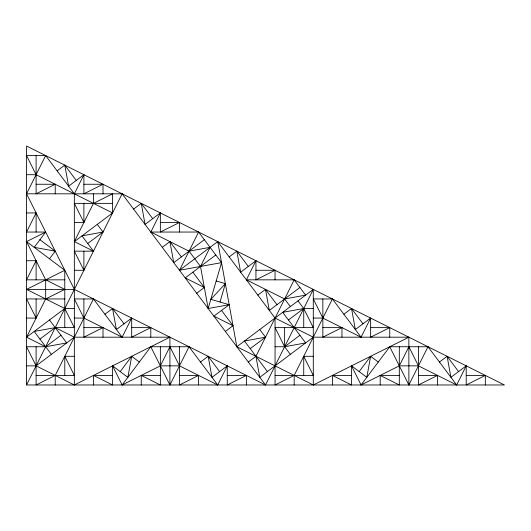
<?xml version="1.0" encoding="UTF-8"?>
<svg xmlns="http://www.w3.org/2000/svg" width="531" height="531" viewBox="0 0 531 531"><rect width="100%" height="100%" fill="white"/><g stroke="black" fill="none" stroke-linecap="round" stroke-linejoin="round"><path stroke-width="0.8" d="M139.334 362.036L131.688 356.301L127.865 377.329L112.572 365.859L112.572 384.975L93.456 375.417L93.456 384.975M378.284 362.036L370.638 356.301L366.815 377.329L351.522 365.859L351.522 384.975L332.406 375.417L332.406 384.975M225.356 331.45L233.003 325.715L213.887 316.157L229.18 304.688L208.152 308.511L221.533 262.633L198.594 232.047L150.804 232.047L160.362 212.931L145.069 224.401L141.246 203.373L133.6 209.108M220.007 302.013L225.356 283.66L216.183 280.985M198.594 232.047L179.478 270.279L217.71 241.605L236.826 346.743L313.29 384.975L313.29 289.395L265.5 384.975L74.34 289.395L26.55 193.815L45.666 155.583L26.55 155.583L36.108 174.699L112.572 212.931L112.572 193.815L93.456 203.373L74.34 241.605L93.456 251.163L81.986 235.87L103.014 232.047L97.279 224.401M26.55 212.931L36.108 212.931L26.55 232.047L45.666 232.047L34.196 247.34L55.224 251.163L49.489 258.809M26.55 260.721L36.108 260.721L26.55 279.837L64.782 279.837M26.55 365.859L36.108 365.859L74.34 384.975L74.34 193.815L83.898 174.699L68.605 186.169L64.782 165.141L57.136 170.876M49.489 319.981L66.694 342.92L45.666 346.743L26.55 337.185L45.666 298.953L45.666 279.837L26.55 241.605L45.666 232.047M26.55 384.975L26.55 146.025L504.45 384.975L26.55 384.975L122.13 193.815L26.55 193.815M55.224 384.975L55.224 375.417L93.456 298.953L74.34 298.953L83.898 318.069L122.13 337.185L131.688 318.069L116.395 329.539L112.572 308.511L104.926 314.246M208.152 308.511L200.506 266.456L210.064 247.34L189.036 251.163L150.804 232.047M112.572 365.859L122.13 384.975L160.362 365.859L169.92 346.743L179.478 365.859L217.71 384.975L227.268 365.859L211.975 377.329L208.152 356.301L200.506 362.036M150.804 346.743L169.92 384.975L189.036 346.743L150.804 346.743L122.13 384.975M290.351 306.599L284.616 298.953L246.384 279.837L255.942 260.721L255.942 279.837L275.058 270.279L275.058 279.837M248.296 362.036L255.942 356.301L294.174 279.837L305.644 295.13L284.616 298.953M294.174 384.975L294.174 375.417L332.406 298.953L313.29 298.953L322.848 318.069L361.08 337.185L370.638 318.069L370.638 337.185L389.754 327.627L389.754 337.185M351.522 365.859L361.08 384.975L399.312 365.859L408.87 346.743L418.428 365.859L456.66 384.975L466.218 365.859L466.218 384.975L485.334 375.417L485.334 384.975M389.754 346.743L408.87 384.975L427.986 346.743L389.754 346.743L361.08 384.975M120.218 371.594L131.688 356.301M359.168 371.594L370.638 356.301M225.356 283.66L210.827 299.338L229.18 304.688M74.34 241.605L112.572 212.931M87.721 243.517L103.014 232.047M26.55 337.185L64.782 308.511L74.34 308.511M39.931 339.097L55.224 327.627L74.34 327.627L64.782 308.511L26.55 289.395L64.782 270.279L26.55 241.605M162.274 247.34L169.92 241.605L181.39 256.898M60.959 335.273L45.666 346.743L26.55 346.743L36.108 365.859L74.34 337.185L169.92 337.185L169.92 384.975M204.329 239.693L173.743 262.633L169.92 241.605M215.798 254.986L185.213 277.925L204.329 287.483L196.682 293.218M229.18 256.898L236.826 251.163L248.296 266.456M255.942 260.721L240.649 272.191L236.826 251.163M257.854 295.13L265.5 289.395L276.97 304.688M299.909 287.483L269.323 310.423L265.5 289.395M236.826 346.743L313.29 289.395M250.207 348.655L265.5 337.185L259.765 329.539M288.439 319.981L303.732 308.511L313.29 308.511M299.909 335.273L284.616 346.743L275.058 346.743M408.87 384.975L408.87 337.185L313.29 337.185L259.765 377.329L255.942 356.301M343.876 314.246L351.522 308.511L362.992 323.804M370.638 318.069L355.345 329.539L351.522 308.511M439.456 362.036L447.102 356.301L458.572 371.594M466.218 365.859L450.925 377.329L447.102 356.301M55.224 193.815L55.224 184.257L36.108 193.815L36.108 155.583M103.014 193.815L103.014 184.257L83.898 193.815L83.898 174.699M179.478 232.047L179.478 222.489L160.362 232.047L160.362 212.931M45.666 298.953L64.782 289.395L45.666 279.837M103.014 337.185L103.014 327.627L83.898 337.185L83.898 298.953M55.224 375.417L36.108 384.975L36.108 346.743M150.804 337.185L150.804 327.627L131.688 337.185L131.688 318.069M74.34 384.975L169.92 337.185M198.594 384.975L198.594 375.417L179.478 384.975L179.478 346.743M246.384 384.975L246.384 375.417L227.268 384.975L227.268 365.859M341.964 337.185L341.964 327.627L322.848 337.185L322.848 298.953M294.174 375.417L275.058 384.975L275.058 318.069L217.71 241.605M313.29 384.975L408.87 337.185M437.544 384.975L437.544 375.417L418.428 384.975L418.428 346.743M179.478 270.279L221.533 262.633M265.5 337.185L244.472 341.008L267.412 371.594M26.55 174.699L36.108 174.699M36.108 184.257L55.224 184.257M83.898 184.257L103.014 184.257M112.572 203.373L74.34 203.373L83.898 222.489L74.34 222.489M160.362 222.489L179.478 222.489M93.456 251.163L74.34 251.163L83.898 270.279L74.34 270.279M255.942 270.279L275.058 270.279M246.384 279.837L294.174 279.837M26.55 289.395L74.34 289.395M64.782 298.953L26.55 298.953L36.108 318.069L26.55 318.069M74.34 318.069L83.898 318.069M313.29 318.069L322.848 318.069M83.898 327.627L103.014 327.627M131.688 327.627L150.804 327.627M322.848 327.627L341.964 327.627M370.638 327.627L389.754 327.627M64.782 375.417L64.782 356.301L74.34 356.301M303.732 375.417L303.732 356.301L313.29 356.301M160.362 365.859L179.478 365.859M399.312 365.859L418.428 365.859M36.108 375.417L74.34 375.417L64.782 356.301M93.456 375.417L112.572 375.417M141.246 384.975L141.246 375.417L160.362 375.417M179.478 375.417L198.594 375.417M227.268 375.417L246.384 375.417M275.058 375.417L313.29 375.417L303.732 356.301M332.406 375.417L351.522 375.417M380.196 384.975L380.196 375.417L399.312 375.417M418.428 375.417L437.544 375.417M466.218 375.417L485.334 375.417M275.058 318.069L313.29 337.185M380.196 375.417L399.312 384.975L399.312 346.743M74.34 337.185L55.224 327.627L34.196 331.45L51.401 354.389M141.246 375.417L160.362 384.975L160.362 346.743M39.931 239.693L55.224 251.163M427.986 346.743L456.66 384.975M332.406 298.953L361.08 337.185M297.997 300.865L303.732 308.511L313.29 327.627L275.058 327.627L284.616 346.743L290.351 354.389M189.036 251.163L200.506 266.456M141.246 203.373L152.716 218.666M192.859 272.191L204.329 287.483M221.533 310.423L233.003 325.715M122.13 193.815L265.5 384.975M64.782 165.141L76.252 180.434M208.152 356.301L219.622 371.594M45.666 155.583L74.34 193.815M189.036 346.743L217.71 384.975M112.572 308.511L124.042 323.804M93.456 298.953L122.13 337.185M303.732 327.627L303.732 308.511L282.704 312.334L305.644 342.92L284.616 346.743L284.616 327.627M93.456 193.815L93.456 203.373M83.898 203.373L83.898 222.489M83.898 251.163L83.898 270.279M64.782 270.279L64.782 327.627M36.108 212.931L36.108 232.047M36.108 260.721L36.108 279.837M36.108 298.953L36.108 318.069"/></g></svg>
